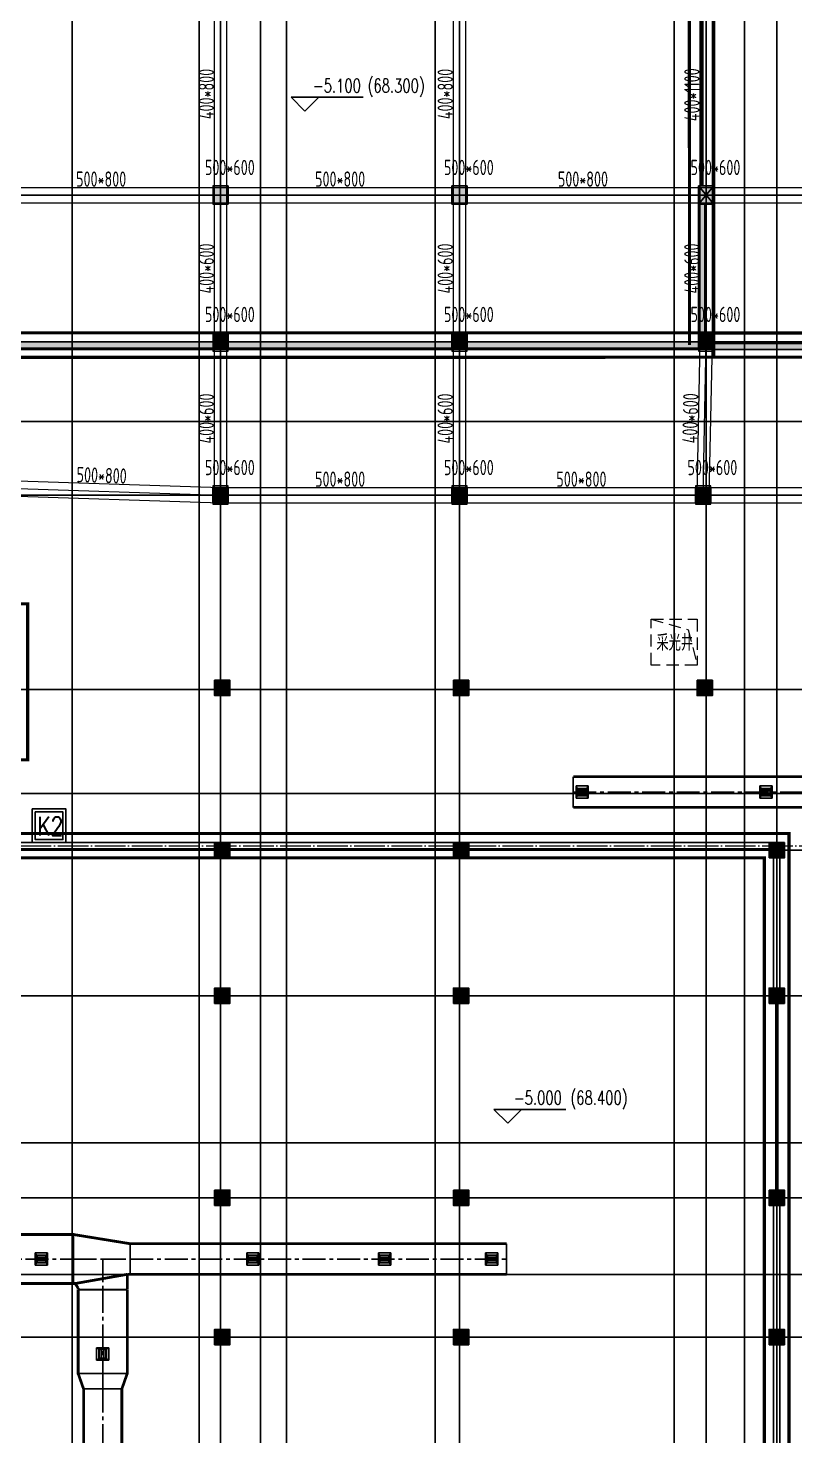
# Model space of a CAD drawing. Extents: x 369444 to 684549, y -549309 to 575337.
# Drawn here: x 516042 to 541065, y 371032 to 417007 of the extents above; entities that cross this region are included whole.
import ezdxf

# ---------------------------------------------------------------- set-up
doc = ezdxf.new("R2010")
doc.units = 0
doc.header["$LTSCALE"] = 1000
doc.header["$MEASUREMENT"] = 0
for name, pattern in [('__DASH', [0.35, 0.25, -0.1]), ('_DASH', [0.6, 0.4, -0.2]), ('CENTER2', [1.125, 0.75, -0.125, 0.125, -0.125]), ('DASH', [0.35, 0.25, -0.1]), ('DOTE', [2.42, 2, -0.2, 0.02, -0.2])]:
    doc.linetypes.add(name, pattern=pattern)
for name, color, linetype, lineweight, true_color in [('-1-0-1', 7, 'Continuous', 0, 0xc0c0c0), ('-1-1-2', 7, 'Continuous', 0, 0xc0c0c0), ('-2-0-1', 1, 'Continuous', 0, 0xff0000), ('-2-1-2', 9, 'Continuous', 0, 0x808080), ('1-6-1', 7, 'Continuous', 0, 0x55ff55), ('1-6-2', 7, 'Continuous', 0, 0x55ff55), ('11-6-1', 2, 'Continuous', 0, 0xffff00), ('11-6-2', 2, 'Continuous', 0, 0xffff00), ('11-6-5', 2, 'Continuous', 0, 0xffff00), ('12-6-1', 4, 'Continuous', 0, 0x00ffff), ('12-6-2', 4, 'Continuous', 0, 0x00ffff), ('12-6-5', 4, 'Continuous', 0, 0x00ffff)]:
    doc.layers.add(name, color=color, linetype=linetype, lineweight=lineweight, true_color=true_color)
doc.layers.add('0-地库顶板开洞', color=211, linetype='Continuous', lineweight=0)
doc.layers.add('DOTE2', color=122, linetype='DOTE', lineweight=9)
for name, color, linetype in [('A-WALL-HATCH', 8, 'Continuous'), ('COLUMN', 9, 'Continuous'), ('DOTE', 1, 'Continuous'), ('DUCT-排烟中心线', 5, 'CENTER2'), ('DUCT-排烟法兰', 4, 'Continuous'), ('DUCT-排烟管', 2, 'Continuous'), ('DUCT-排烟管端线', 4, 'Continuous'), ('PROMPT', 1, 'Continuous'), ('PUB_HATCH', 8, 'Continuous'), ('WALL', 9, 'Continuous'), ('WINDOW', 4, 'Continuous'), ('景观场地标高', 4, 'Continuous'), ('车库集水坑', 60, 'Continuous'), ('防火分区线', 7, 'Continuous'), ('风管标注', 3, 'Continuous')]:
    doc.layers.add(name, color=color, linetype=linetype)
doc.styles.add('_HZTXT', font='txt.shx', dxfattribs={"width": 0.8, "bigfont": 'HZTXT.shx'})
doc.styles.add('_TCH_DIM', font='SIMPLEX', dxfattribs={"bigfont": 'GBCBIG'})
doc.styles.add('HNSJY', font='hnsjy-07.shx', dxfattribs={"width": 0.8, "bigfont": 'hnsjy-hz.shx'})
doc.styles.add('yjkcad', font='yjkeng.shx', dxfattribs={"width": 0.7, "height": 250, "bigfont": 'yjkchn.shx'})

# ---------------------------------------------------------------- blocks, each defined once
blk = doc.blocks.new('$DorLib2D$00000213')
at = {"color": 0, "linetype": 'DASH', "const_width": 0.02}
blk.add_lwpolyline([(0.5, 0), (-0.5, 0)], dxfattribs=at)
blk = doc.blocks.new('column500')
h = blk.add_hatch(color=0)
h.dxf.hatch_style = 1
h.paths.add_polyline_path([(-216381, -381440), (-215881, -381440), (-215881, -380940), (-216381, -380940)])
at = {"color": 0}
blk.add_lwpolyline([(-216381, -381440), (-215881, -381440), (-215881, -380940), (-216381, -380940)], close=True, dxfattribs=at)
blk = doc.blocks.new('车库采光井开洞')
at = {"layer": '0-地库顶板开洞', "linetype": '_DASH'}
blk.add_lwpolyline([(38496570620.999992, 3907825764), (38496570620.999992, 3907827264.000001), (38496572120.999992, 3907827263.999998), (38496572120.999992, 3907825763.999999)], close=True, dxfattribs=at)
blk.add_lwpolyline([(38496570620.999992, 3907827264.000001), (38496571833.459846, 3907826915.785513), (38496572120.999992, 3907825763.999999)], dxfattribs=at)
at = {"layer": '0-地库顶板开洞', "linetype": '_DASH', "style": 'HNSJY', "width": 0.8}
blk.add_text('采光井', height=525, dxfattribs=at).set_placement((38496570794.87101, 3907826233.4361))
blk = doc.blocks.new('车库采光井aaa')
at = {"layer": '0-地库顶板开洞', "lineweight": -2}
blk.add_blockref('车库采光井开洞', (-5685407, -2335084), dxfattribs=at)
blk = doc.blocks.new('_FZH')
blk.add_lwpolyline([(-0.5, -0.5), (0.5, -0.5), (0.5, 0.5), (-0.5, 0.5)], close=True)
at = {"layer": 'PUB_HATCH'}
blk.add_solid([(-0.5, -0.5), (0.5, -0.5), (-0.5, 0.5), (0.5, 0.5)], dxfattribs=at)
blk = doc.blocks.new('N-风管')
at = {"color": 0, "linetype": 'Continuous'}
for p, q in [((38489369880.421967, 3905486730.368545, 2600), (38489370280.421967, 3905486730.368545, 2600)), ((38489375880.164528, 3905486730.368545, 2600), (38489376280.164528, 3905486730.368545, 2600)), ((38489359130.322807, 3905471480.368588, 2600), (38489359530.322807, 3905471480.368588, 2600)), ((38489363430.322807, 3905471480.368588, 2600), (38489363830.322807, 3905471480.368588, 2600)), ((38489352630.664528, 3905471080, 2600), (38489352230.664528, 3905471080, 2600)), ((38489367330.203789, 3905471080.368588, 2600), (38489366930.203789, 3905471080.368588, 2600)), ((38489354630.664528, 3905468380.368528, 2600), (38489354630.664528, 3905467980.368528, 2600))]:
    blk.add_line(p, q, dxfattribs=at)
at = {"color": 0}
for p, q in [((38489369880.421967, 3905486730.368545, 2600), (38489369880.421967, 3905486330.368545, 2600)), ((38489369880.421967, 3905486730.368545, 2600), (38489369920.421967, 3905486641.479656, 2600)), ((38489370280.421967, 3905486730.368545, 2600), (38489370232.421967, 3905486641.479656, 2600)), ((38489370280.421967, 3905486330.368545, 2600), (38489370280.421967, 3905486730.368545, 2600)), ((38489375880.164528, 3905486730.368545, 2600), (38489375880.164528, 3905486330.368545, 2600)), ((38489375880.164528, 3905486730.368545, 2600), (38489375920.164528, 3905486641.479656, 2600)), ((38489376280.164528, 3905486730.368545, 2600), (38489376232.164528, 3905486641.479656, 2600)), ((38489376280.164528, 3905486330.368545, 2600), (38489376280.164528, 3905486730.368545, 2600)), ((38489369920.421967, 3905486419.257433, 2600), (38489369880.421967, 3905486330.368545, 2600)), ((38489369880.421967, 3905486330.368545, 2600), (38489370280.421967, 3905486330.368545, 2600)), ((38489369920.421967, 3905486567.405581, 2600), (38489370232.421967, 3905486567.405581, 2600)), ((38489369920.421967, 3905486493.331508, 2600), (38489370232.421967, 3905486493.331508, 2600)), ((38489370280.421967, 3905486330.368545, 2600), (38489370232.421967, 3905486419.257433, 2600)), ((38489375920.164528, 3905486419.257433, 2600), (38489375880.164528, 3905486330.368545, 2600)), ((38489375880.164528, 3905486330.368545, 2600), (38489376280.164528, 3905486330.368545, 2600)), ((38489375920.164528, 3905486567.405581, 2600), (38489376232.164528, 3905486567.405581, 2600)), ((38489375920.164528, 3905486493.331508, 2600), (38489376232.164528, 3905486493.331508, 2600)), ((38489376280.164528, 3905486330.368545, 2600), (38489376232.164528, 3905486419.257433, 2600)), ((38489352230.664528, 3905471480, 2600), (38489352278.664528, 3905471391.111111, 2600)), ((38489352630.664528, 3905471480, 2600), (38489352230.664528, 3905471480, 2600)), ((38489352230.664528, 3905471480, 2600), (38489352230.664528, 3905471080, 2600)), ((38489352590.664528, 3905471391.111111, 2600), (38489352630.664528, 3905471480, 2600)), ((38489352630.664528, 3905471080, 2600), (38489352630.664528, 3905471480, 2600)), ((38489359130.322807, 3905471480.368588, 2600), (38489359130.322807, 3905471080.368588, 2600)), ((38489359130.322807, 3905471480.368588, 2600), (38489359170.322807, 3905471391.479699, 2600)), ((38489359530.322807, 3905471480.368588, 2600), (38489359482.322807, 3905471391.479699, 2600)), ((38489359530.322807, 3905471080.368588, 2600), (38489359530.322807, 3905471480.368588, 2600)), ((38489363430.322807, 3905471480.368588, 2600), (38489363430.322807, 3905471080.368588, 2600)), ((38489363430.322807, 3905471480.368588, 2600), (38489363470.322807, 3905471391.479699, 2600)), ((38489363830.322807, 3905471480.368588, 2600), (38489363782.322807, 3905471391.479699, 2600)), ((38489363830.322807, 3905471080.368588, 2600), (38489363830.322807, 3905471480.368588, 2600)), ((38489366930.203789, 3905471480.368588, 2600), (38489366978.203789, 3905471391.479699, 2600)), ((38489367330.203789, 3905471480.368588, 2600), (38489366930.203789, 3905471480.368588, 2600)), ((38489366930.203789, 3905471480.368588, 2600), (38489366930.203789, 3905471080.368588, 2600)), ((38489367290.203789, 3905471391.479699, 2600), (38489367330.203789, 3905471480.368588, 2600)), ((38489367330.203789, 3905471080.368588, 2600), (38489367330.203789, 3905471480.368588, 2600)), ((38489352230.664528, 3905471080, 2600), (38489352278.664528, 3905471168.888889, 2600)), ((38489352590.664528, 3905471317.037037, 2600), (38489352278.664528, 3905471317.037037, 2600)), ((38489352590.664528, 3905471242.962963, 2600), (38489352278.664528, 3905471242.962963, 2600)), ((38489352630.664528, 3905471080, 2600), (38489352590.664528, 3905471168.888889, 2600)), ((38489359170.322807, 3905471169.257477, 2600), (38489359130.322807, 3905471080.368588, 2600)), ((38489359130.322807, 3905471080.368588, 2600), (38489359530.322807, 3905471080.368588, 2600)), ((38489359170.322807, 3905471317.405625, 2600), (38489359482.322807, 3905471317.405625, 2600)), ((38489359170.322807, 3905471243.331551, 2600), (38489359482.322807, 3905471243.331551, 2600)), ((38489359530.322807, 3905471080.368588, 2600), (38489359482.322807, 3905471169.257477, 2600)), ((38489363470.322807, 3905471169.257477, 2600), (38489363430.322807, 3905471080.368588, 2600)), ((38489363430.322807, 3905471080.368588, 2600), (38489363830.322807, 3905471080.368588, 2600)), ((38489363470.322807, 3905471317.405625, 2600), (38489363782.322807, 3905471317.405625, 2600)), ((38489363470.322807, 3905471243.331551, 2600), (38489363782.322807, 3905471243.331551, 2600)), ((38489363830.322807, 3905471080.368588, 2600), (38489363782.322807, 3905471169.257477, 2600)), ((38489366930.203789, 3905471080.368588, 2600), (38489366978.203789, 3905471169.257477, 2600)), ((38489367290.203789, 3905471317.405625, 2600), (38489366978.203789, 3905471317.405625, 2600)), ((38489367290.203789, 3905471243.331551, 2600), (38489366978.203789, 3905471243.331551, 2600)), ((38489367330.203789, 3905471080.368588, 2600), (38489367290.203789, 3905471169.257477, 2600)), ((38489354319.553413, 3905468340.368528, 2600), (38489354230.664528, 3905468380.368528, 2600)), ((38489354230.664528, 3905468380.368528, 2600), (38489354230.664528, 3905467980.368528, 2600)), ((38489354630.664528, 3905468380.368528, 2600), (38489354230.664528, 3905468380.368528, 2600)), ((38489354393.627487, 3905468340.368528, 2600), (38489354393.627487, 3905468028.368528, 2600)), ((38489354467.701569, 3905468340.368528, 2600), (38489354467.701569, 3905468028.368528, 2600)), ((38489354630.664528, 3905468380.368528, 2600), (38489354541.775642, 3905468340.368528, 2600)), ((38489354230.664528, 3905467980.368528, 2600), (38489354319.553413, 3905468028.368528, 2600)), ((38489354230.664528, 3905467980.368528, 2600), (38489354630.664528, 3905467980.368528, 2600)), ((38489354630.664528, 3905467980.368528, 2600), (38489354541.775642, 3905468028.368528, 2600))]:
    blk.add_line(p, q, dxfattribs=at)
at = {"color": 0, "lineweight": 40}
for p, q in [((38489369920.421967, 3905486641.479656, 2600), (38489369920.421967, 3905486419.257433, 2600)), ((38489370232.421967, 3905486641.479656, 2600), (38489369920.421967, 3905486641.479656, 2600)), ((38489370232.421967, 3905486419.257433, 2600), (38489370232.421967, 3905486641.479656, 2600)), ((38489375920.164528, 3905486641.479656, 2600), (38489375920.164528, 3905486419.257433, 2600)), ((38489376232.164528, 3905486641.479656, 2600), (38489375920.164528, 3905486641.479656, 2600)), ((38489376232.164528, 3905486419.257433, 2600), (38489376232.164528, 3905486641.479656, 2600)), ((38489370232.421967, 3905486419.257433, 2600), (38489369920.421967, 3905486419.257433, 2600)), ((38489376232.164528, 3905486419.257433, 2600), (38489375920.164528, 3905486419.257433, 2600)), ((38489352278.664528, 3905471391.111111, 2600), (38489352278.664528, 3905471168.888889, 2600)), ((38489352278.664528, 3905471391.111111, 2600), (38489352590.664528, 3905471391.111111, 2600)), ((38489352278.664528, 3905471168.888889, 2600), (38489352590.664528, 3905471168.888889, 2600)), ((38489352590.664528, 3905471168.888889, 2600), (38489352590.664528, 3905471391.111111, 2600)), ((38489359170.322807, 3905471391.479699, 2600), (38489359170.322807, 3905471169.257477, 2600)), ((38489359482.322807, 3905471391.479699, 2600), (38489359170.322807, 3905471391.479699, 2600)), ((38489359482.322807, 3905471169.257477, 2600), (38489359170.322807, 3905471169.257477, 2600)), ((38489359482.322807, 3905471169.257477, 2600), (38489359482.322807, 3905471391.479699, 2600)), ((38489363470.322807, 3905471391.479699, 2600), (38489363470.322807, 3905471169.257477, 2600)), ((38489363782.322807, 3905471391.479699, 2600), (38489363470.322807, 3905471391.479699, 2600)), ((38489363782.322807, 3905471169.257477, 2600), (38489363470.322807, 3905471169.257477, 2600)), ((38489363782.322807, 3905471169.257477, 2600), (38489363782.322807, 3905471391.479699, 2600)), ((38489366978.203789, 3905471391.479699, 2600), (38489366978.203789, 3905471169.257477, 2600)), ((38489366978.203789, 3905471391.479699, 2600), (38489367290.203789, 3905471391.479699, 2600)), ((38489366978.203789, 3905471169.257477, 2600), (38489367290.203789, 3905471169.257477, 2600)), ((38489367290.203789, 3905471169.257477, 2600), (38489367290.203789, 3905471391.479699, 2600)), ((38489354541.775642, 3905468340.368528, 2600), (38489354319.553413, 3905468340.368528, 2600)), ((38489354319.553413, 3905468028.368528, 2600), (38489354319.553413, 3905468340.368528, 2600)), ((38489354541.775642, 3905468028.368528, 2600), (38489354541.775642, 3905468340.368528, 2600)), ((38489354319.553413, 3905468028.368528, 2600), (38489354541.775642, 3905468028.368528, 2600))]:
    blk.add_line(p, q, dxfattribs=at)
at = {"layer": 'DUCT-排烟中心线', "color": 0}
for p, q in [((38489369790.127274, 3905486530.368545), (38489384880.464531, 3905486530.368545)), ((38489349665.528313, 3905471280), (38489353480.464851, 3905471280)), ((38489353480.664848, 3905471280), (38489354430.664833, 3905471280)), ((38489354430.664833, 3905471280), (38489354430.664757, 3905470280)), ((38489354430.664833, 3905471280), (38489355330.664848, 3905471280)), ((38489355330.864853, 3905471280.000006), (38489367615.127274, 3905471280.368588)), ((38489354430.664299, 3905470269.799916), (38489354430.66452, 3905467538.271161)), ((38489354430.664528, 3905467538.271161), (38489354430.664543, 3905467038.271161)), ((38489354430.664528, 3905458392.073056), (38489354430.664543, 3905467038.071164))]:
    blk.add_line(p, q, dxfattribs=at)
at = {"layer": 'DUCT-排烟法兰', "color": 0}
for p, q in [((38489353480.56485, 3905472120), (38489353480.56485, 3905470440)), ((38489355330.780006, 3905470750.000003), (38489355330.74968, 3905471810.000003)), ((38489353590.664528, 3905467538.371167), (38489355270.664528, 3905467538.371167)), ((38489355085.664543, 3905467038.171162), (38489353775.664543, 3905467038.171162))]:
    blk.add_line(p, q, dxfattribs=at)
at = {"layer": 'DUCT-排烟管', "color": 0, "const_width": 90}
for points in [[(38489384880.464531, 3905487030.368545), (38489369790.127274, 3905487030.368545)], [(38489369790.127274, 3905486030.368545), (38489384880.464531, 3905486030.368545)], [(38489353480.464851, 3905472080), (38489349665.528313, 3905472080)], [(38489355330.664848, 3905471780), (38489353480.664848, 3905472080)], [(38489367615.112267, 3905471780.368588), (38489355330.849854, 3905471780.000006)], [(38489353530.664848, 3905470480), (38489355230.664787, 3905470780)], [(38489355230.664757, 3905470279.99993), (38489355230.664787, 3905470780)], [(38489355230.664787, 3905470780), (38489355330.664848, 3905470780)], [(38489355330.879837, 3905470780.000006), (38489367615.142273, 3905470780.368588)], [(38489349665.528313, 3905470480), (38489353480.464851, 3905470480)], [(38489353480.664848, 3905470480), (38489353530.664848, 3905470480)], [(38489353530.664848, 3905470480), (38489353630.664757, 3905470330.00007)], [(38489353630.664299, 3905470269.799851), (38489353630.66452, 3905467538.271096)], [(38489353630.664757, 3905470330.00007), (38489353630.664757, 3905470280.00007)], [(38489355230.66452, 3905467538.271225), (38489355230.664299, 3905470269.799981)], [(38489353630.664528, 3905467538.27114), (38489353805.664543, 3905467038.271144)], [(38489355230.664528, 3905467538.271182), (38489355055.664543, 3905467038.271177)], [(38489353805.664543, 3905467038.071165), (38489353805.664528, 3905458392.073057)], [(38489355055.664528, 3905458392.073055), (38489355055.664543, 3905467038.071163)]]:
    blk.add_lwpolyline(points, dxfattribs=at)
at = {"layer": 'DUCT-排烟管端线', "color": 0}
for p, q in [((38489369790.127274, 3905487030.368545), (38489369790.127274, 3905486030.368545)), ((38489353480.464851, 3905470480), (38489353480.464851, 3905472080)), ((38489353480.664848, 3905472080), (38489353480.664848, 3905470480)), ((38489355330.664848, 3905470780), (38489355330.664848, 3905471780)), ((38489355330.849854, 3905471780.000006), (38489355330.879837, 3905470780.000006)), ((38489367615.142273, 3905470780.368588), (38489367615.112267, 3905471780.368588)), ((38489355230.664299, 3905470269.799981), (38489353630.664299, 3905470269.799851)), ((38489353630.664757, 3905470280.00007), (38489355230.664757, 3905470279.99993)), ((38489353630.66452, 3905467538.271096), (38489355230.66452, 3905467538.271225)), ((38489355230.664528, 3905467538.271182), (38489353630.664528, 3905467538.27114)), ((38489353805.664543, 3905467038.271144), (38489355055.664543, 3905467038.271177)), ((38489355055.664543, 3905467038.071163), (38489353805.664543, 3905467038.071165))]:
    blk.add_line(p, q, dxfattribs=at)

msp = doc.modelspace()

# ---------------------------------------------------------------- hatches: boundary and pattern name
at = {"layer": 'A-WALL-HATCH'}
for points in [[(522574.7, 411256.6), (522574.7, 411856.6), (522074.7, 411856.6), (522074.7, 411256.6)], [(529874.7, 411256.6), (530374.7, 411256.6), (530374.7, 411856.6), (529874.7, 411856.6)], [(537924.7, 411256.6), (538424.7, 411256.6), (538424.7, 411856.6), (537924.7, 411856.6)], [(522574.7, 406506.8), (522574.7, 407006.8), (522074.7, 407006.8), (522074.7, 406506.8)], [(529874.7, 406506.8), (530374.7, 406506.8), (530374.7, 407006.8), (529874.7, 407006.8)], [(537924.7, 406506.8), (538424.7, 406506.8), (538424.7, 407006.8), (537924.7, 407006.8)]]:
    msp.add_hatch(color=256, dxfattribs=at).paths.add_polyline_path(points)
at = {"layer": 'PUB_HATCH'}
for points in [[(538164.6, 411256.6), (537924.7, 411256.6), (537924.7, 411507), (537924.6, 411507), (537924.6, 406757), (538044.6, 406707), (538164.6, 406757)], [(514274.6, 406757), (514524.6, 406507), (538044.6, 406507), (538044.6, 406707), (537924.6, 406757)], [(553824.6, 406507.1), (553524.6, 406507.1), (553524.6, 406757), (538164.6, 406757), (538044.6, 406707), (538044.6, 406507), (553824.6, 406507)]]:
    msp.add_hatch(color=256, dxfattribs=at).paths.add_polyline_path(points)

# ---------------------------------------------------------------- linework, layer by layer
at = {"layer": '-1-0-1', "color": 0}
for p in [(522324.3, 411557.1, -3600), (530124.3, 411557.1, -3600), (538174.3, 411557.1, -3600), (522324.3, 406757.1, -3600), (530124.3, 406757.1, -3600), (538174.3, 406757.1, -3600), (522324.3, 401757.1, -3600), (530124.3, 401757.1, -3600), (538074.3, 401757.1, -3600)]:
    msp.add_point(p, dxfattribs=at)
at = {"layer": '-1-1-2', "color": 0}
for p, q in [((522324.3, 411557.1, -3600), (522324.3, 411557.1)), ((530124.3, 411557.1, -3600), (530124.3, 411557.1)), ((538174.3, 411557.1, -3600), (538174.3, 411557.1)), ((522324.3, 406757.1, -3600), (522324.3, 406757.1)), ((530124.3, 406757.1, -3600), (530124.3, 406757.1)), ((538174.3, 406757.1, -3600), (538174.3, 406757.1)), ((522324.3, 401757.1, -3600), (522324.3, 401757.1)), ((530124.3, 401757.1, -3600), (530124.3, 401757.1)), ((538074.3, 401757.1, -3600), (538074.3, 401757.1))]:
    msp.add_line(p, q, dxfattribs=at)
at = {"layer": '-2-0-1', "color": 0}
for p, q in [((522324.3, 411557.1, -3600), (522324.3, 418157.1, -3600)), ((530124.3, 411557.1, -3600), (530124.3, 418157.1, -3600)), ((538174.3, 411557.1, -3600), (538174.3, 418107.1, -3600)), ((514524.3, 411557.1, -3600), (522324.3, 411557.1, -3600)), ((522324.3, 406757.1, -3600), (522324.3, 411557.1, -3600)), ((522324.3, 411557.1, -3600), (530124.3, 411557.1, -3600)), ((530124.3, 411557.1, -3600), (538174.3, 411557.1, -3600)), ((530124.3, 406757.1, -3600), (530124.3, 411557.1, -3600)), ((538174.3, 411557.1, -3600), (545974.3, 411557.1, -3600)), ((538174.3, 406757.1, -3600), (538174.3, 411557.1, -3600)), ((514524.3, 406757.1, -3600), (522324.3, 406757.1, -3600)), ((522324.3, 401757.1, -3600), (522324.3, 406757.1, -3600)), ((522324.3, 406757.1, -3600), (530124.3, 406757.1, -3600)), ((530124.3, 406757.1, -3600), (538174.3, 406757.1, -3600)), ((530124.3, 401757.1, -3600), (530124.3, 406757.1, -3600)), ((538074.3, 401757.1, -3600), (538174.3, 406757.1, -3600)), ((538174.3, 406757.1, -3600), (545974.3, 406757.1, -3600)), ((514524.3, 402007.1, -3600), (522324.3, 401757.1, -3600)), ((522324.3, 401757.1, -3600), (530124.3, 401757.1, -3600)), ((530124.3, 401757.1, -3600), (538074.3, 401757.1, -3600)), ((538074.3, 401757.1, -3600), (545974.3, 401757.1, -3600))]:
    msp.add_line(p, q, dxfattribs=at)
at = {"layer": '-2-1-2', "color": 0}
for p, q in [((522324.3, 411557.1), (522324.3, 418157.1)), ((530124.3, 411557.1), (530124.3, 418157.1)), ((538174.3, 411557.1), (538174.3, 418107.1)), ((514524.3, 411557.1), (522324.3, 411557.1)), ((522324.3, 406757.1), (522324.3, 411557.1)), ((522324.3, 411557.1), (530124.3, 411557.1)), ((530124.3, 411557.1), (538174.3, 411557.1)), ((530124.3, 406757.1), (530124.3, 411557.1)), ((538174.3, 411557.1), (545974.3, 411557.1)), ((538174.3, 406757.1), (538174.3, 411557.1)), ((514524.3, 406757.1), (522324.3, 406757.1)), ((522324.3, 401757.1), (522324.3, 406757.1)), ((522324.3, 406757.1), (530124.3, 406757.1)), ((530124.3, 406757.1), (538174.3, 406757.1)), ((530124.3, 401757.1), (530124.3, 406757.1)), ((538074.3, 401757.1), (538174.3, 406757.1)), ((538174.3, 406757.1), (545974.3, 406757.1)), ((514524.3, 402007.1), (522324.3, 401757.1)), ((522324.3, 401757.1), (530124.3, 401757.1)), ((530124.3, 401757.1), (538074.3, 401757.1)), ((538074.3, 401757.1), (545974.3, 401757.1))]:
    msp.add_line(p, q, dxfattribs=at)
at = {"layer": '1-6-1', "color": 0}
for p, q in [((522324.3, 406757.1, -8700), (514274.3, 406757.1, -8700)), ((514274.3, 406757.1, -5100), (522324.3, 406757.1, -5100)), ((522324.3, 406507.1, -5100), (514524.3, 406507.1, -5100)), ((514524.3, 406507.1, -8700), (522324.3, 406507.1, -8700)), ((522324.3, 406757.1, -5100), (522324.3, 406757.1, -8700)), ((522324.3, 406757.1, -8700), (522324.3, 406757.1, -5100)), ((530124.3, 406757.1, -8700), (522324.3, 406757.1, -8700)), ((522324.3, 406757.1, -5100), (530124.3, 406757.1, -5100)), ((522324.3, 406507.1, -8700), (522324.3, 406507.1, -5100)), ((522324.3, 406507.1, -5100), (522324.3, 406507.1, -8700)), ((530124.3, 406507.1, -5100), (522324.3, 406507.1, -5100)), ((522324.3, 406507.1, -8700), (530124.3, 406507.1, -8700)), ((530124.3, 406757.1, -8700), (530124.3, 406757.1, -5100)), ((538174.3, 406757.1, -8700), (530124.3, 406757.1, -8700)), ((530124.3, 406757.1, -5100), (538174.3, 406757.1, -5100)), ((530124.3, 406757.1, -5100), (530124.3, 406757.1, -8700)), ((530124.3, 406507.1, -5100), (530124.3, 406507.1, -8700)), ((538174.3, 406507.1, -5100), (530124.3, 406507.1, -5100)), ((530124.3, 406507.1, -8700), (538174.3, 406507.1, -8700)), ((530124.3, 406507.1, -8700), (530124.3, 406507.1, -5100)), ((538174.3, 406757.1, -8700), (538174.3, 406757.1, -5100)), ((545974.3, 406757.1, -8700), (538174.3, 406757.1, -8700)), ((538174.3, 406757.1, -5100), (545974.3, 406757.1, -5100)), ((538174.3, 406757.1, -5100), (538174.3, 406757.1, -8700)), ((538174.3, 406507.1, -5100), (538174.3, 406507.1, -8700)), ((545974.3, 406507.1, -5100), (538174.3, 406507.1, -5100)), ((538174.3, 406507.1, -8700), (545974.3, 406507.1, -8700)), ((538174.3, 406507.1, -8700), (538174.3, 406507.1, -5100))]:
    msp.add_line(p, q, dxfattribs=at)
at = {"layer": '1-6-2', "color": 0}
for p, q in [((522324.3, 406757.1, -5100), (514524.3, 406757.1, -5100)), ((514524.3, 406757.1, -8700), (522324.3, 406757.1, -8700)), ((522324.3, 406757.1, -8700), (522324.3, 406757.1, -5100)), ((522324.3, 406757.1, -5100), (522324.3, 406757.1, -8700)), ((530124.3, 406757.1, -5100), (522324.3, 406757.1, -5100)), ((522324.3, 406757.1, -8700), (530124.3, 406757.1, -8700)), ((530124.3, 406757.1, -5100), (530124.3, 406757.1, -8700)), ((538174.3, 406757.1, -5100), (530124.3, 406757.1, -5100)), ((530124.3, 406757.1, -8700), (538174.3, 406757.1, -8700)), ((530124.3, 406757.1, -8700), (530124.3, 406757.1, -5100)), ((538174.3, 406757.1, -5100), (538174.3, 406757.1, -8700)), ((545974.3, 406757.1, -5100), (538174.3, 406757.1, -5100)), ((538174.3, 406757.1, -8700), (545974.3, 406757.1, -8700)), ((538174.3, 406757.1, -8700), (538174.3, 406757.1, -5100))]:
    msp.add_line(p, q, dxfattribs=at)
at = {"layer": '11-6-1', "color": 0}
for p, q in [((522074.3, 411857.1), (522074.3, 411257.1)), ((522574.3, 411857.1), (522074.3, 411857.1)), ((522074.3, 411857.1, -3600), (522074.3, 411257.1, -3600)), ((522574.3, 411857.1, -3600), (522074.3, 411857.1, -3600)), ((522074.3, 411857.1, -3600), (522074.3, 411857.1)), ((522574.3, 411257.1), (522574.3, 411857.1)), ((522574.3, 411257.1, -3600), (522574.3, 411857.1, -3600)), ((522574.3, 411857.1, -3600), (522574.3, 411857.1)), ((529874.3, 411857.1), (529874.3, 411257.1)), ((530374.3, 411857.1), (529874.3, 411857.1)), ((529874.3, 411857.1, -3600), (529874.3, 411257.1, -3600)), ((530374.3, 411857.1, -3600), (529874.3, 411857.1, -3600)), ((529874.3, 411857.1, -3600), (529874.3, 411857.1)), ((530374.3, 411257.1), (530374.3, 411857.1)), ((530374.3, 411257.1, -3600), (530374.3, 411857.1, -3600)), ((530374.3, 411857.1, -3600), (530374.3, 411857.1)), ((537924.3, 411857.1), (537924.3, 411257.1)), ((538424.3, 411857.1), (537924.3, 411857.1)), ((537924.3, 411857.1, -3600), (537924.3, 411257.1, -3600)), ((538424.3, 411857.1, -3600), (537924.3, 411857.1, -3600)), ((537924.3, 411857.1, -3600), (537924.3, 411857.1)), ((538424.3, 411257.1), (538424.3, 411857.1)), ((538424.3, 411257.1, -3600), (538424.3, 411857.1, -3600)), ((538424.3, 411857.1, -3600), (538424.3, 411857.1)), ((522074.3, 411257.1), (522574.3, 411257.1)), ((522074.3, 411257.1, -3600), (522574.3, 411257.1, -3600)), ((522074.3, 411257.1, -3600), (522074.3, 411257.1)), ((522574.3, 411257.1, -3600), (522574.3, 411257.1)), ((529874.3, 411257.1), (530374.3, 411257.1)), ((529874.3, 411257.1, -3600), (530374.3, 411257.1, -3600)), ((529874.3, 411257.1, -3600), (529874.3, 411257.1)), ((530374.3, 411257.1, -3600), (530374.3, 411257.1)), ((537924.3, 411257.1), (538424.3, 411257.1)), ((537924.3, 411257.1, -3600), (538424.3, 411257.1, -3600)), ((537924.3, 411257.1, -3600), (537924.3, 411257.1)), ((538424.3, 411257.1, -3600), (538424.3, 411257.1)), ((522074.3, 407057.1), (522074.3, 406457.1)), ((522574.3, 407057.1), (522074.3, 407057.1)), ((522074.3, 407057.1, -3600), (522074.3, 406457.1, -3600)), ((522574.3, 407057.1, -3600), (522074.3, 407057.1, -3600)), ((522074.3, 407057.1, -3600), (522074.3, 407057.1)), ((522574.3, 406457.1), (522574.3, 407057.1)), ((522574.3, 406457.1, -3600), (522574.3, 407057.1, -3600)), ((522574.3, 407057.1, -3600), (522574.3, 407057.1)), ((529874.3, 407057.1), (529874.3, 406457.1)), ((530374.3, 407057.1), (529874.3, 407057.1)), ((529874.3, 407057.1, -3600), (529874.3, 406457.1, -3600)), ((530374.3, 407057.1, -3600), (529874.3, 407057.1, -3600)), ((529874.3, 407057.1, -3600), (529874.3, 407057.1)), ((530374.3, 406457.1), (530374.3, 407057.1)), ((530374.3, 406457.1, -3600), (530374.3, 407057.1, -3600)), ((530374.3, 407057.1, -3600), (530374.3, 407057.1)), ((537924.3, 407057.1), (537924.3, 406457.1)), ((538424.3, 407057.1), (537924.3, 407057.1)), ((537924.3, 407057.1, -3600), (537924.3, 406457.1, -3600)), ((538424.3, 407057.1, -3600), (537924.3, 407057.1, -3600)), ((537924.3, 407057.1, -3600), (537924.3, 407057.1)), ((538424.3, 406457.1), (538424.3, 407057.1)), ((538424.3, 406457.1, -3600), (538424.3, 407057.1, -3600)), ((538424.3, 407057.1, -3600), (538424.3, 407057.1)), ((522074.3, 406457.1), (522574.3, 406457.1)), ((522074.3, 406457.1, -3600), (522574.3, 406457.1, -3600)), ((522074.3, 406457.1, -3600), (522074.3, 406457.1)), ((522574.3, 406457.1, -3600), (522574.3, 406457.1)), ((529874.3, 406457.1), (530374.3, 406457.1)), ((529874.3, 406457.1, -3600), (530374.3, 406457.1, -3600)), ((529874.3, 406457.1, -3600), (529874.3, 406457.1)), ((530374.3, 406457.1, -3600), (530374.3, 406457.1)), ((537924.3, 406457.1), (538424.3, 406457.1)), ((537924.3, 406457.1, -3600), (538424.3, 406457.1, -3600)), ((537924.3, 406457.1, -3600), (537924.3, 406457.1)), ((538424.3, 406457.1, -3600), (538424.3, 406457.1)), ((522074.3, 402057.1), (522074.3, 401457.1)), ((522574.3, 402057.1), (522074.3, 402057.1)), ((522074.3, 402057.1, -3600), (522074.3, 401457.1, -3600)), ((522574.3, 402057.1, -3600), (522074.3, 402057.1, -3600)), ((522074.3, 402057.1, -3600), (522074.3, 402057.1)), ((522574.3, 401457.1), (522574.3, 402057.1)), ((522574.3, 401457.1, -3600), (522574.3, 402057.1, -3600)), ((522574.3, 402057.1, -3600), (522574.3, 402057.1)), ((529874.3, 402057.1), (529874.3, 401457.1)), ((530374.3, 402057.1), (529874.3, 402057.1)), ((529874.3, 402057.1, -3600), (529874.3, 401457.1, -3600)), ((530374.3, 402057.1, -3600), (529874.3, 402057.1, -3600)), ((529874.3, 402057.1, -3600), (529874.3, 402057.1)), ((530374.3, 401457.1), (530374.3, 402057.1)), ((530374.3, 401457.1, -3600), (530374.3, 402057.1, -3600)), ((530374.3, 402057.1, -3600), (530374.3, 402057.1)), ((537824.3, 402057.1), (537824.3, 401457.1)), ((538324.3, 402057.1), (537824.3, 402057.1)), ((537824.3, 402057.1, -3600), (537824.3, 401457.1, -3600)), ((538324.3, 402057.1, -3600), (537824.3, 402057.1, -3600)), ((537824.3, 402057.1, -3600), (537824.3, 402057.1)), ((538324.3, 401457.1), (538324.3, 402057.1)), ((538324.3, 401457.1, -3600), (538324.3, 402057.1, -3600)), ((538324.3, 402057.1, -3600), (538324.3, 402057.1)), ((522074.3, 401457.1), (522574.3, 401457.1)), ((522074.3, 401457.1, -3600), (522574.3, 401457.1, -3600)), ((522074.3, 401457.1, -3600), (522074.3, 401457.1)), ((522574.3, 401457.1, -3600), (522574.3, 401457.1)), ((529874.3, 401457.1), (530374.3, 401457.1)), ((529874.3, 401457.1, -3600), (530374.3, 401457.1, -3600)), ((529874.3, 401457.1, -3600), (529874.3, 401457.1)), ((530374.3, 401457.1, -3600), (530374.3, 401457.1)), ((537824.3, 401457.1), (538324.3, 401457.1)), ((537824.3, 401457.1, -3600), (538324.3, 401457.1, -3600)), ((537824.3, 401457.1, -3600), (537824.3, 401457.1)), ((538324.3, 401457.1, -3600), (538324.3, 401457.1))]:
    msp.add_line(p, q, dxfattribs=at)
at = {"layer": '11-6-2', "color": 0}
for p, q in [((522324.3, 411557.1, -3600), (522324.3, 411557.1)), ((530124.3, 411557.1, -3600), (530124.3, 411557.1)), ((538174.3, 411557.1, -3600), (538174.3, 411557.1)), ((522324.3, 406757.1, -3600), (522324.3, 406757.1)), ((530124.3, 406757.1, -3600), (530124.3, 406757.1)), ((538174.3, 406757.1, -3600), (538174.3, 406757.1)), ((522324.3, 401757.1, -3600), (522324.3, 401757.1)), ((530124.3, 401757.1, -3600), (530124.3, 401757.1)), ((538074.3, 401757.1, -3600), (538074.3, 401757.1))]:
    msp.add_line(p, q, dxfattribs=at)
at = {"layer": '12-6-1', "color": 0}
for p, q in [((522124.3, 411557.1, -5100), (522124.3, 418157.1, -5100)), ((522124.3, 411557.1, -5900), (522124.3, 418157.1, -5900)), ((522524.3, 411557.1, -5100), (522524.3, 418157.1, -5100)), ((522524.3, 411557.1, -5900), (522524.3, 418157.1, -5900)), ((529924.3, 411557.1, -5100), (529924.3, 418157.1, -5100)), ((529924.3, 411557.1, -5900), (529924.3, 418157.1, -5900)), ((530324.3, 411557.1, -5100), (530324.3, 418157.1, -5100)), ((530324.3, 411557.1, -5900), (530324.3, 418157.1, -5900)), ((537974.3, 411557.1, -5100), (537974.3, 418107.1, -5100)), ((537974.3, 411557.1, -6200), (537974.3, 418107.1, -6200)), ((538374.3, 411557.1, -5100), (538374.3, 418107.1, -5100)), ((538374.3, 411557.1, -6200), (538374.3, 418107.1, -6200)), ((514524.3, 411807.1), (522324.3, 411807.1)), ((514524.3, 411807.1, -800), (522324.3, 411807.1, -800)), ((522124.3, 411557.1, -5100), (522524.3, 411557.1, -5100)), ((522124.3, 411557.1, -5900), (522124.3, 411557.1, -5100)), ((522524.3, 411557.1, -5900), (522124.3, 411557.1, -5900)), ((522124.3, 411557.1, -5100), (522524.3, 411557.1, -5100)), ((522124.3, 411557.1, -5700), (522124.3, 411557.1, -5100)), ((522524.3, 411557.1, -5700), (522124.3, 411557.1, -5700)), ((522124.3, 406757.1, -5100), (522124.3, 411557.1, -5100)), ((522124.3, 406757.1, -5700), (522124.3, 411557.1, -5700)), ((522324.3, 411807.1), (522324.3, 411307.1)), ((522324.3, 411807.1, -800), (522324.3, 411807.1)), ((522324.3, 411307.1, -800), (522324.3, 411807.1, -800)), ((522324.3, 411807.1), (530124.3, 411807.1)), ((522324.3, 411807.1, -800), (530124.3, 411807.1, -800)), ((522324.3, 411807.1), (522324.3, 411307.1)), ((522324.3, 411807.1, -800), (522324.3, 411807.1)), ((522324.3, 411307.1, -800), (522324.3, 411807.1, -800)), ((522524.3, 411557.1, -5100), (522524.3, 411557.1, -5900)), ((522524.3, 411557.1, -5100), (522524.3, 411557.1, -5700)), ((522524.3, 406757.1, -5100), (522524.3, 411557.1, -5100)), ((522524.3, 406757.1, -5700), (522524.3, 411557.1, -5700)), ((529924.3, 411557.1, -5100), (530324.3, 411557.1, -5100)), ((529924.3, 411557.1, -5900), (529924.3, 411557.1, -5100)), ((530324.3, 411557.1, -5900), (529924.3, 411557.1, -5900)), ((529924.3, 411557.1, -5100), (530324.3, 411557.1, -5100)), ((529924.3, 411557.1, -5700), (529924.3, 411557.1, -5100)), ((530324.3, 411557.1, -5700), (529924.3, 411557.1, -5700)), ((529924.3, 406757.1, -5100), (529924.3, 411557.1, -5100)), ((529924.3, 406757.1, -5700), (529924.3, 411557.1, -5700)), ((530124.3, 411807.1), (530124.3, 411307.1)), ((530124.3, 411807.1, -800), (530124.3, 411807.1)), ((530124.3, 411307.1, -800), (530124.3, 411807.1, -800)), ((530124.3, 411807.1), (538174.3, 411807.1)), ((530124.3, 411807.1, -800), (538174.3, 411807.1, -800)), ((530124.3, 411807.1), (530124.3, 411307.1)), ((530124.3, 411807.1, -800), (530124.3, 411807.1)), ((530124.3, 411307.1, -800), (530124.3, 411807.1, -800)), ((530324.3, 411557.1, -5100), (530324.3, 411557.1, -5900)), ((530324.3, 411557.1, -5100), (530324.3, 411557.1, -5700)), ((530324.3, 406757.1, -5100), (530324.3, 411557.1, -5100)), ((530324.3, 406757.1, -5700), (530324.3, 411557.1, -5700)), ((537974.3, 411557.1, -5100), (538374.3, 411557.1, -5100)), ((537974.3, 411557.1, -6200), (537974.3, 411557.1, -5100)), ((538374.3, 411557.1, -6200), (537974.3, 411557.1, -6200)), ((537974.3, 411557.1, -5100), (538374.3, 411557.1, -5100)), ((537974.3, 411557.1, -5700), (537974.3, 411557.1, -5100)), ((538374.3, 411557.1, -5700), (537974.3, 411557.1, -5700)), ((537974.3, 406757.1, -5100), (537974.3, 411557.1, -5100)), ((537974.3, 406757.1, -5700), (537974.3, 411557.1, -5700)), ((538174.3, 411807.1), (538174.3, 411307.1)), ((538174.3, 411807.1, -800), (538174.3, 411807.1)), ((538174.3, 411307.1, -800), (538174.3, 411807.1, -800)), ((538174.3, 411807.1), (545974.3, 411807.1)), ((538174.3, 411807.1, -800), (545974.3, 411807.1, -800)), ((538174.3, 411807.1), (538174.3, 411307.1)), ((538174.3, 411807.1, -800), (538174.3, 411807.1)), ((538174.3, 411307.1, -800), (538174.3, 411807.1, -800)), ((538374.3, 411557.1, -5100), (538374.3, 411557.1, -6200)), ((538374.3, 411557.1, -5100), (538374.3, 411557.1, -5700)), ((538374.3, 406757.1, -5100), (538374.3, 411557.1, -5100)), ((538374.3, 406757.1, -5700), (538374.3, 411557.1, -5700)), ((514524.3, 411307.1), (522324.3, 411307.1)), ((514524.3, 411307.1, -800), (522324.3, 411307.1, -800)), ((522324.3, 411307.1), (522324.3, 411307.1, -800)), ((522324.3, 411307.1), (530124.3, 411307.1)), ((522324.3, 411307.1, -800), (530124.3, 411307.1, -800)), ((522324.3, 411307.1), (522324.3, 411307.1, -800)), ((530124.3, 411307.1), (530124.3, 411307.1, -800)), ((530124.3, 411307.1), (538174.3, 411307.1)), ((530124.3, 411307.1, -800), (538174.3, 411307.1, -800)), ((530124.3, 411307.1), (530124.3, 411307.1, -800)), ((538174.3, 411307.1), (538174.3, 411307.1, -800)), ((538174.3, 411307.1), (545974.3, 411307.1)), ((538174.3, 411307.1, -800), (545974.3, 411307.1, -800)), ((538174.3, 411307.1), (538174.3, 411307.1, -800)), ((522124.3, 406757.1, -5100), (522524.3, 406757.1, -5100)), ((522124.3, 406757.1, -5700), (522124.3, 406757.1, -5100)), ((522524.3, 406757.1, -5700), (522124.3, 406757.1, -5700)), ((522124.3, 401757.1, -5100), (522124.3, 406757.1, -5100)), ((522124.3, 401757.1, -5700), (522124.3, 406757.1, -5700)), ((522124.3, 406757.1, -5100), (522524.3, 406757.1, -5100)), ((522124.3, 406757.1, -5700), (522124.3, 406757.1, -5100)), ((522524.3, 406757.1, -5700), (522124.3, 406757.1, -5700)), ((522524.3, 406757.1, -5100), (522524.3, 406757.1, -5700)), ((522524.3, 401757.1, -5100), (522524.3, 406757.1, -5100)), ((522524.3, 401757.1, -5700), (522524.3, 406757.1, -5700)), ((522524.3, 406757.1, -5100), (522524.3, 406757.1, -5700)), ((529924.3, 406757.1, -5100), (530324.3, 406757.1, -5100)), ((529924.3, 406757.1, -5700), (529924.3, 406757.1, -5100)), ((530324.3, 406757.1, -5700), (529924.3, 406757.1, -5700)), ((529924.3, 401757.1, -5100), (529924.3, 406757.1, -5100)), ((529924.3, 401757.1, -5700), (529924.3, 406757.1, -5700)), ((529924.3, 406757.1, -5100), (530324.3, 406757.1, -5100)), ((529924.3, 406757.1, -5700), (529924.3, 406757.1, -5100)), ((530324.3, 406757.1, -5700), (529924.3, 406757.1, -5700)), ((530324.3, 406757.1, -5100), (530324.3, 406757.1, -5700)), ((530324.3, 401757.1, -5100), (530324.3, 406757.1, -5100)), ((530324.3, 401757.1, -5700), (530324.3, 406757.1, -5700)), ((530324.3, 406757.1, -5100), (530324.3, 406757.1, -5700)), ((537874.4, 401761.1, -5100), (537974.4, 406761.1, -5100)), ((537874.4, 401761.1, -5700), (537974.4, 406761.1, -5700)), ((537974.3, 406757.1, -5100), (538374.3, 406757.1, -5100)), ((537974.3, 406757.1, -5700), (537974.3, 406757.1, -5100)), ((538374.3, 406757.1, -5700), (537974.3, 406757.1, -5700)), ((537974.4, 406761.1, -5100), (538374.3, 406753.1, -5100)), ((537974.4, 406761.1, -5700), (537974.4, 406761.1, -5100)), ((538374.3, 406753.1, -5700), (537974.4, 406761.1, -5700)), ((538274.3, 401753.1, -5100), (538374.3, 406753.1, -5100)), ((538274.3, 401753.1, -5700), (538374.3, 406753.1, -5700)), ((538374.3, 406757.1, -5100), (538374.3, 406757.1, -5700)), ((538374.3, 406753.1, -5100), (538374.3, 406753.1, -5700)), ((514532.3, 402256.9), (522332.3, 402006.9)), ((514532.3, 402256.9, -800), (522332.3, 402006.9, -800)), ((522332.3, 402006.9), (522316.3, 401507.2)), ((522316.3, 401507.2, -800), (522332.3, 402006.9, -800)), ((522324.3, 402007.1), (522324.3, 401507.1)), ((522324.3, 402007.1, -800), (522324.3, 402007.1)), ((522324.3, 401507.1, -800), (522324.3, 402007.1, -800)), ((522324.3, 402007.1), (530124.3, 402007.1)), ((522324.3, 402007.1, -800), (530124.3, 402007.1, -800)), ((522332.3, 402006.9, -800), (522332.3, 402006.9)), ((530124.3, 402007.1), (530124.3, 401507.1)), ((530124.3, 402007.1, -800), (530124.3, 402007.1)), ((530124.3, 401507.1, -800), (530124.3, 402007.1, -800)), ((530124.3, 402007.1), (538074.3, 402007.1)), ((530124.3, 402007.1, -800), (538074.3, 402007.1, -800)), ((530124.3, 402007.1), (530124.3, 401507.1)), ((530124.3, 402007.1, -800), (530124.3, 402007.1)), ((530124.3, 401507.1, -800), (530124.3, 402007.1, -800)), ((538074.3, 402007.1), (538074.3, 401507.1)), ((538074.3, 402007.1, -800), (538074.3, 402007.1)), ((538074.3, 401507.1, -800), (538074.3, 402007.1, -800)), ((538074.3, 402007.1), (545974.3, 402007.1)), ((538074.3, 402007.1, -800), (545974.3, 402007.1, -800)), ((538074.3, 402007.1), (538074.3, 401507.1)), ((538074.3, 402007.1, -800), (538074.3, 402007.1)), ((538074.3, 401507.1, -800), (538074.3, 402007.1, -800)), ((514516.3, 401757.2), (522316.3, 401507.2)), ((514516.3, 401757.2, -800), (522316.3, 401507.2, -800)), ((522124.3, 401757.1, -5100), (522524.3, 401757.1, -5100)), ((522124.3, 401757.1, -5700), (522124.3, 401757.1, -5100)), ((522524.3, 401757.1, -5700), (522124.3, 401757.1, -5700)), ((522316.3, 401507.2), (522316.3, 401507.2, -800)), ((522324.3, 401507.1), (522324.3, 401507.1, -800)), ((522324.3, 401507.1), (530124.3, 401507.1)), ((522324.3, 401507.1, -800), (530124.3, 401507.1, -800)), ((522524.3, 401757.1, -5100), (522524.3, 401757.1, -5700)), ((529924.3, 401757.1, -5100), (530324.3, 401757.1, -5100)), ((529924.3, 401757.1, -5700), (529924.3, 401757.1, -5100)), ((530324.3, 401757.1, -5700), (529924.3, 401757.1, -5700)), ((530124.3, 401507.1), (530124.3, 401507.1, -800)), ((530124.3, 401507.1), (538074.3, 401507.1)), ((530124.3, 401507.1, -800), (538074.3, 401507.1, -800)), ((530124.3, 401507.1), (530124.3, 401507.1, -800)), ((530324.3, 401757.1, -5100), (530324.3, 401757.1, -5700)), ((537874.4, 401761.1, -5100), (538274.3, 401753.1, -5100)), ((537874.4, 401761.1, -5700), (537874.4, 401761.1, -5100)), ((538274.3, 401753.1, -5700), (537874.4, 401761.1, -5700)), ((538074.3, 401507.1), (538074.3, 401507.1, -800)), ((538074.3, 401507.1), (545974.3, 401507.1)), ((538074.3, 401507.1, -800), (545974.3, 401507.1, -800)), ((538074.3, 401507.1), (538074.3, 401507.1, -800)), ((538274.3, 401753.1, -5100), (538274.3, 401753.1, -5700))]:
    msp.add_line(p, q, dxfattribs=at)
at = {"layer": '12-6-2', "color": 0}
for p, q in [((522324.3, 411557.1, -5100), (522324.3, 418157.1, -5100)), ((530124.3, 411557.1, -5100), (530124.3, 418157.1, -5100)), ((538174.3, 411557.1, -5100), (538174.3, 418107.1, -5100)), ((514524.3, 411557.1), (522324.3, 411557.1)), ((522324.3, 411557.1), (530124.3, 411557.1)), ((522324.3, 406757.1, -5100), (522324.3, 411557.1, -5100)), ((530124.3, 411557.1), (538174.3, 411557.1)), ((530124.3, 406757.1, -5100), (530124.3, 411557.1, -5100)), ((538174.3, 411557.1), (545974.3, 411557.1)), ((538174.3, 406757.1, -5100), (538174.3, 411557.1, -5100)), ((522324.3, 401757.1, -5100), (522324.3, 406757.1, -5100)), ((530124.3, 401757.1, -5100), (530124.3, 406757.1, -5100)), ((538074.3, 401757.1, -5100), (538174.3, 406757.1, -5100)), ((514524.3, 402007.1), (522324.3, 401757.1)), ((522324.3, 401757.1), (530124.3, 401757.1)), ((530124.3, 401757.1), (538074.3, 401757.1)), ((538074.3, 401757.1), (545974.3, 401757.1))]:
    msp.add_line(p, q, dxfattribs=at)
at = {"layer": 'COLUMN', "color": 8}
for p, q in [((522574.7, 411856.6), (522074.7, 411856.6)), ((522074.7, 411856.6), (522074.7, 411256.6)), ((522574.7, 411256.6), (522574.7, 411856.6)), ((530374.7, 411856.6), (529874.7, 411856.6)), ((529874.7, 411856.6), (529874.7, 411256.6)), ((530374.7, 411256.6), (530374.7, 411856.6)), ((538424.7, 411856.6), (537924.7, 411856.6)), ((537924.7, 411856.6), (537924.7, 411256.6)), ((538424.7, 411256.6), (538424.7, 411856.6)), ((522074.7, 411256.6), (522574.7, 411256.6)), ((529874.7, 411256.6), (530374.7, 411256.6)), ((537924.7, 411256.6), (538424.7, 411256.6)), ((522574.7, 407006.8), (522074.7, 407006.8)), ((522074.7, 407006.8), (522074.7, 406506.8)), ((522574.7, 406506.8), (522574.7, 407006.8)), ((530374.7, 407006.8), (529874.7, 407006.8)), ((529874.7, 407006.8), (529874.7, 406506.8)), ((530374.7, 406506.8), (530374.7, 407006.8)), ((538424.7, 407006.8), (537924.7, 407006.8)), ((537924.7, 407006.8), (537924.7, 406506.8)), ((538424.7, 406506.8), (538424.7, 407006.8)), ((522074.7, 406506.8), (522574.7, 406506.8)), ((529874.7, 406506.8), (530374.7, 406506.8)), ((537924.7, 406506.8), (538424.7, 406506.8))]:
    msp.add_line(p, q, dxfattribs=at)
at = {"layer": 'DOTE', "color": 8}
for p, q in [((517474.5, 261807), (517474.5, 476704.8)), ((521624.5, 59364.2), (521624.5, 476704.8)), ((522324.5, 59364.2), (522324.5, 476704.8)), ((523624.5, 261807), (523624.5, 476704.8)), ((524474.5, 59364.2), (524474.5, 476704.8)), ((529324.5, 59364.2), (529324.5, 476704.8)), ((530124.5, 261807), (530124.5, 476704.8)), ((537124.5, 59364.2), (537124.5, 476704.8)), ((538174.5, 261807), (538174.5, 476704.8)), ((539424.5, 59364.2), (539424.5, 476704.8)), ((540474.5, 59364.2), (540474.5, 476704.8))]:
    msp.add_line(p, q, dxfattribs=at)
at = {"layer": 'DOTE', "color": 8, "lineweight": -2}
for p, q in [((377844.4, 411557), (624570.9, 411557)), ((377844.4, 406757), (624570.9, 406757)), ((377844.4, 404157), (624570.9, 404157)), ((377844.4, 401757), (624570.9, 401757)), ((377844.4, 395407), (624570.9, 395407)), ((377844.4, 392007), (624570.9, 392007)), ((377844.4, 390157), (624570.9, 390157)), ((377844.4, 385407), (624570.9, 385407)), ((377844.4, 380607), (624570.9, 380607)), ((377844.4, 378807), (624570.9, 378807)), ((377844.4, 376307), (624570.9, 376307)), ((377844.4, 374257), (624570.9, 374257))]:
    msp.add_line(p, q, dxfattribs=at)
at = {"layer": 'DOTE2', "linetype": 'DOTE', "ltscale": 0.5}
msp.add_lwpolyline([(513376.8, 390307), (541801, 390307)], dxfattribs=at)
at = {"layer": 'PROMPT'}
for p, q in [((537924.7, 411256.6), (538424.7, 411856.6)), ((537924.7, 411856.6), (538424.7, 411256.6)), ((537924.7, 411256.6), (538424.7, 411856.6)), ((537924.7, 411856.6), (538424.7, 411256.6))]:
    msp.add_line(p, q, dxfattribs=at)
msp.add_lwpolyline([(537924.7, 411256.6), (538424.7, 411256.6), (538424.7, 411856.6), (537924.7, 411856.6)], close=True, dxfattribs=at)
msp.add_lwpolyline([(537924.7, 411256.6), (538424.7, 411256.6), (538424.7, 411856.6), (537924.7, 411856.6)], close=True, dxfattribs=at)
at = {"layer": 'WALL', "linetype": 'ByBlock'}
for p, q in [((537924.7, 411856.6), (537924.5, 411856.6)), ((537924.5, 411856.6), (537924.5, 411556.6)), ((537924.5, 406757), (537924.5, 411556.6)), ((538124.5, 407006.8), (538124.5, 411256.6)), ((540574.5, 390407), (514574.4, 390407)), ((540574.5, 385157), (540574.5, 390407)), ((540374.5, 390207), (514374.4, 390207)), ((540374.5, 390207), (540374.5, 385157)), ((540374.5, 385157), (540574.5, 385157)), ((540574.5, 379057), (540374.5, 379057)), ((540374.5, 379057), (540374.5, 369457)), ((540574.5, 369457), (540574.5, 379057))]:
    msp.add_line(p, q, dxfattribs=at)
at = {"layer": 'WALL'}
for p, q in [((537924.6, 406757), (537924.6, 411507)), ((537924.6, 411507), (537924.7, 411507)), ((538164.6, 406757), (538164.6, 411256.6)), ((514274.6, 406757), (537924.6, 406757)), ((514524.6, 406507), (538044.6, 406507)), ((514774.7, 406757), (522074.7, 406757)), ((514774.7, 406557), (522074.7, 406557)), ((522574.7, 406757), (529874.7, 406757)), ((522574.7, 406557), (529874.7, 406557)), ((530374.7, 406757), (537924.5, 406757)), ((530374.7, 406557), (537924.7, 406557)), ((538044.6, 406507), (553824.6, 406507)), ((538164.6, 406757), (553524.6, 406757)), ((538424.7, 406707), (545724.7, 406707)), ((538424.7, 406507), (545724.7, 406507))]:
    msp.add_line(p, q, dxfattribs=at)
at = {"layer": '景观场地标高'}
for p, q in [((525073.9, 414299.9), (524623.9, 414749.9)), ((524623.9, 414749.9), (526971.4, 414749.9)), ((525073.9, 414299.9), (525523.9, 414749.9)), ((531694, 381241.5), (531244, 381691.5)), ((531244, 381691.5), (533591.5, 381691.5)), ((531694, 381241.5), (532144, 381691.5))]:
    msp.add_line(p, q, dxfattribs=at)
at = {"layer": '车库集水坑', "lineweight": -2, "elevation": 96.7}
for points in [[(516174.5, 391507), (517274.5, 391507), (517274.5, 390407), (516174.5, 390407)], [(516274.5, 391407), (517174.5, 391407), (517174.5, 390507), (516274.5, 390507)]]:
    msp.add_lwpolyline(points, close=True, dxfattribs=at)
at = {"layer": '防火分区线', "color": 6, "linetype": 'DASH', "ltscale": 8, "const_width": 100}
for points in [[(537624.5, 406656.8), (537614.5, 450606.9), (537814.5, 450606.9), (537814.5, 455456.9), (540724.5, 455456.9), (540724.5, 457707), (545724.5, 457706.9), (545724.5, 462056.9), (551524.5, 462056.9), (551524.5, 459807), (563374.5, 459807), (563374.5, 456006.9), (573874.5, 456006.9), (573874.5, 461907), (572074.5, 461907), (572074.5, 467806.9), (581524.5, 467806.9), (581524.5, 460356.9), (578327.6, 460356.9), (578327.6, 457620.8)], [(599324.4, 407057.7), (538424.4, 407043.8), (538414.6, 449806.9), (538614.5, 449806.9), (538614.5, 454656.9), (541524.5, 454656.9)]]:
    msp.add_lwpolyline(points, dxfattribs=at)
at = {"layer": '防火分区线', "color": 2, "linetype": 'DASH', "ltscale": 8, "const_width": 100}
for points in [[(498274.5, 451107), (498274.5, 406256.7), (509724.5, 406256.7), (509724.5, 401706.8), (514774.5, 401706.8), (514774.5, 406256.7), (538424.6, 406257), (538414.6, 449806.7)], [(499074.5, 450307), (499074.5, 407056.7), (510524.5, 407056.7), (510524.5, 402506.8), (513974.5, 402506.8), (513974.5, 407056.7), (537624.4, 407057), (537614.5, 450606.7)]]:
    msp.add_lwpolyline(points, dxfattribs=at)
at = {"layer": '防火分区线', "linetype": '__DASH', "lineweight": -2, "ltscale": 8, "const_width": 100}
for points in [[(540074.5, 342107), (540074.5, 389907), (514075.2, 389907), (514067.7, 393907), (515224.4, 393907), (515224.4, 397407.1), (509724.5, 397407.1), (509724.5, 402507), (513974.5, 402507), (513974.5, 407056.9), (600124.5, 407057.8), (600124.5, 399307), (604324.5, 399307), (604324.5, 394307), (608874.5, 394307), (608874.5, 394757), (614874.5, 394757), (614874.5, 390457), (614074.5, 390457), (614074.5, 380657), (607374.5, 380657), (607374.5, 379657), (597124.5, 379657), (597124.5, 352757)], [(540874.5, 342907), (540874.5, 390707), (514873.7, 390707), (514869.2, 393107), (516024.4, 393107), (516024.4, 398207.1), (510524.5, 398207.1), (510524.5, 401707), (514774.5, 401707), (514774.5, 406256.9), (599324.5, 406257.8), (599324.5, 398507), (603524.5, 398507), (603524.5, 393507), (609674.5, 393507), (609674.5, 393957), (614074.5, 393957), (614074.5, 391257), (613274.5, 391257), (613274.5, 381457), (606574.5, 381457), (606574.5, 380457), (596324.5, 380457), (596324.5, 353557)]]:
    msp.add_lwpolyline(points, dxfattribs=at)
at = {"layer": '防火分区线', "color": 56, "linetype": 'DASH', "ltscale": 8, "const_width": 100}
for points in [[(510518.2, 398207), (516024.4, 398207), (516024.4, 393107), (514869.2, 393107)], [(514873.7, 390707), (540868.5, 390706.8), (540868.5, 342106.8)], [(514075.1, 389907), (540068.5, 389906.8), (540068.5, 342906.8)]]:
    msp.add_lwpolyline(points, dxfattribs=at)

# ---------------------------------------------------------------- block references
at = {"layer": '0-地库顶板开洞', "lineweight": -2}
msp.add_blockref('车库采光井aaa', (-38490348839.6, -3905094473.4), dxfattribs=at)
at = {"layer": 'COLUMN', "xscale": 500.0612716674805, "yscale": 600, "zscale": 600}
msp.add_blockref('_FZH', (538174.7, 411556.6, 96.7), dxfattribs=at)
at = {"layer": 'COLUMN', "color": 8, "xscale": -1, "rotation": 270}
for p in [(903514.4, 617887.9, -96.5), (911314.4, 617887.9, -96.5), (919264.4, 617887.9), (903564.4, 606287.9), (911364.4, 606287.9), (921664.4, 606287.9), (903564.4, 601537.9), (911364.4, 601537.9), (921664.4, 601537.9), (903564.4, 590387.9), (911364.4, 590387.9), (921664.4, 590387.9)]:
    msp.add_blockref('column500', p, dxfattribs=at)
at = {"layer": 'COLUMN', "color": 8, "rotation": 270}
for p in [(903564.4, 179326.1), (911364.4, 179326.1), (919314.4, 179326.1), (903564.4, 162676.1), (911364.4, 162676.1), (921664.4, 162676.1)]:
    msp.add_blockref('column500', p, dxfattribs=at)
at = {"layer": 'WINDOW', "linetype": 'ByBlock', "lineweight": -2, "rotation": 270}
for p, xscale, yscale, zscale in [((538024.5, 414856.6), -6000, 6000, 6000), ((540474.5, 382107), -6100, 6100, 6100)]:
    msp.add_blockref('$DorLib2D$00000213', p, dxfattribs=dict(at, xscale=xscale, yscale=yscale, zscale=zscale))
at = {"layer": '风管标注', "color": 8}
msp.add_blockref('N-风管', (-38488835956.2, -3905094473.4), dxfattribs=at)

# ---------------------------------------------------------------- texts
at = {"layer": '11-6-5', "color": 0, "char_height": 500, "attachment_point": 8, "style": 'yjkcad'}
for insert in [(522624.3, 412207.1, -3600), (530424.3, 412207.1, -3600), (538474.3, 412207.1, -3600), (522624.3, 407407.1, -3600), (530424.3, 407407.1, -3600), (538474.3, 407407.1, -3600), (522624.3, 402407.1, -3600), (530424.3, 402407.1, -3600), (538374.3, 402407.1, -3600)]:
    msp.add_mtext('500*600', dxfattribs=dict(at, insert=insert))
at = {"layer": '12-6-5', "color": 0, "char_height": 500, "attachment_point": 8, "style": 'yjkcad'}
for s, insert, rotation in [('400*800', (522104.3, 414857.1), 90), ('400*800', (529904.3, 414857.1), 90), ('400*1100', (537954.3, 414832.1), 90), ('400*600', (522104.3, 409157.1), 90), ('400*600', (529904.3, 409157.1), 90), ('400*600', (537954.3, 409157.1), 90), ('400*600', (522104.3, 404257.1), 90), ('400*600', (529904.3, 404257.1), 90), ('400*600', (537904.4, 404261.5), 88.85424), ('500*800', (518433, 402151.9), 358.16423)]:
    msp.add_mtext(s, dxfattribs=dict(at, insert=insert, rotation=rotation))
for insert in [(518424.3, 411827.1), (526224.3, 411827.1), (534149.3, 411827.1), (526224.3, 402027.1), (534099.3, 402027.1)]:
    msp.add_mtext('500*800', dxfattribs=dict(at, insert=insert))
at = {"layer": '景观场地标高', "color": 7, "style": '_TCH_DIM', "width": 0.705882}
for s, p in [('-5.100', (525336.4, 414907.4)), ('(68.300)', (527121.4, 414907.4)), ('-5.000', (531896.5, 381849)), ('(68.400)', (533741.5, 381849))]:
    msp.add_text(s, height=446.25, dxfattribs=at).set_placement(p)
at = {"layer": '车库集水坑', "lineweight": -2, "style": '_HZTXT', "width": 0.8}
msp.add_text('K2', height=600, dxfattribs=at).set_placement((516345.1, 390644.1, 96.7))

doc.saveas('drawing.dxf')
